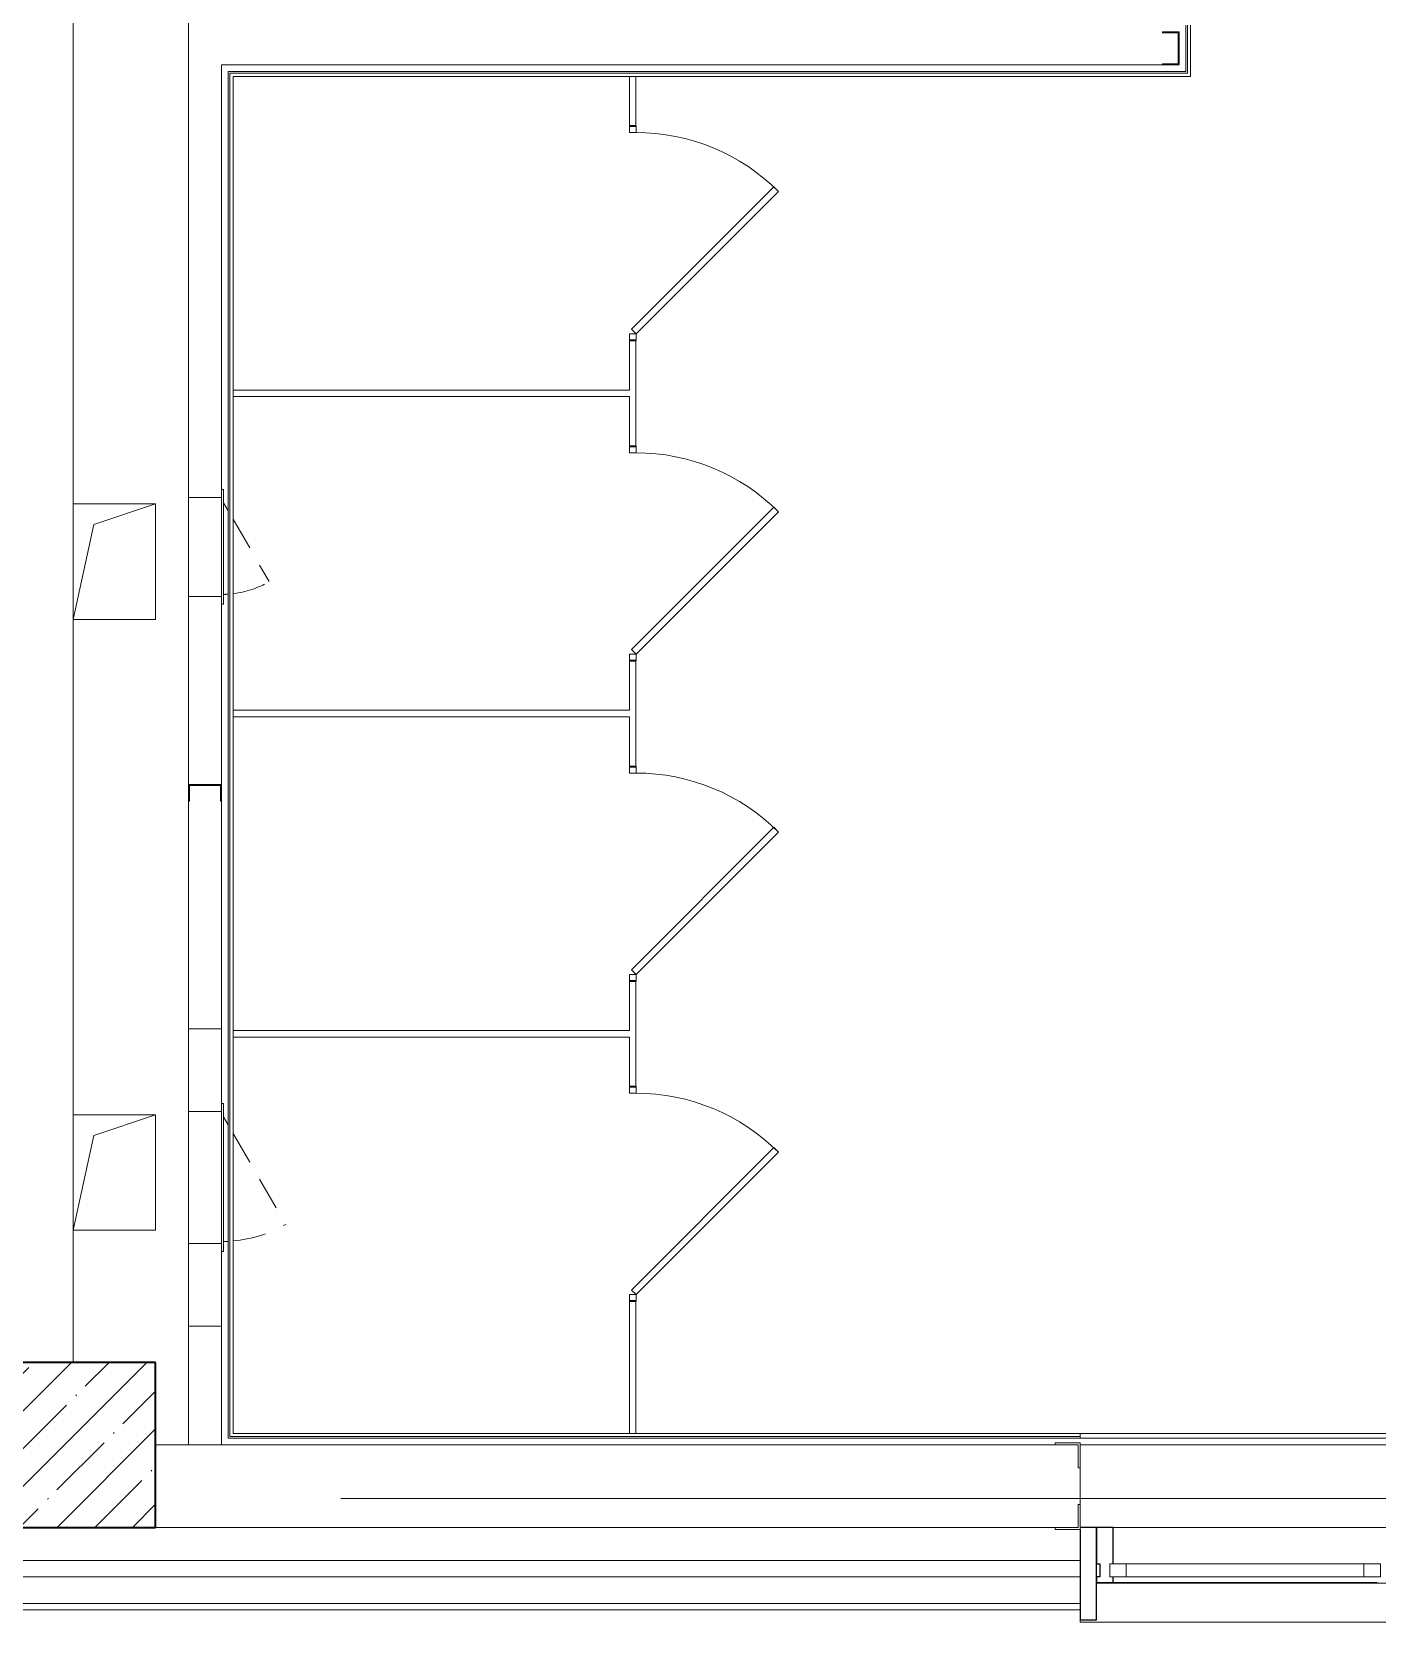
# Model space of a CAD drawing. Header units: millimetres. Extents: x 5993 to 95364, y 94667 to 143522.
# Drawn here: x 42896.3 to 43228, y 118566.6 to 118958.6 of the extents above; entities that cross this region are included whole.
import ezdxf

# ---------------------------------------------------------------- set-up
doc = ezdxf.new("R2010")
doc.units = ezdxf.units.MM
for name, pattern in [('200_ШТРИХ_ш1п0_6_', [160, 100, -60]), ('50_200_ШТРИХ_1Т_ш5_п1_п1_', [1400, 1000, -200, 0, -200]), ('Штрих короткий', [300, 150, -150])]:
    doc.linetypes.add(name, pattern=pattern)
for name, color, linetype, lineweight in [('0-2', 7, 'Continuous', 9), ('S-GRID-____-OTLN-1', 7, '50_200_ШТРИХ_1Т_ш5_п1_п1_', 9), ('Импосты витража', 7, 'Continuous', 9), ('Импосты витража-1', 7, 'Continuous', 25), ('Каркас_Импост', 7, 'Continuous', 13), ('Каркас_Импост-1', 7, 'Continuous', 9), ('Несущие колонны', 7, 'Continuous', 9), ('Несущие колонны-1', 7, 'Continuous', 35), ('Обобщенные модели', 7, 'Continuous', 9), ('Общие ребра', 7, 'Continuous', 9), ('Окна', 7, 'Continuous', 9), ('Открывание в плане-2', 7, '200_ШТРИХ_ш1п0_6_', 9), ('Открывание-1', 7, 'Continuous', 9), ('Панель-1', 7, 'Continuous', 9), ('Перемычка-1', 7, 'Штрих короткий', 9), ('Перемычка_Пунктирные линии-1', 7, '200_ШТРИХ_ш1п0_6_', 9), ('Проем', 7, 'Continuous', 35), ('Стены', 7, 'Continuous', 9), ('Стены-1', 7, 'Continuous', 13)]:
    doc.layers.add(name, color=color, linetype=linetype, lineweight=lineweight)

# ---------------------------------------------------------------- blocks, each defined once
blk = doc.blocks.new('DOR_ДУ_распашная__1Ст_Прямоугольная_ШЕР - Вн_650х2100h_Кабинки С_у-18405741-АИ2_01_План напольных покрытий и плинтусов 1го этажа _Часть 1_')
at = {"layer": 'Каркас_Импост'}
for p, q in [((-325, 10), (-305, 10)), ((-305, 10), (-305, -10)), ((305, 10), (325, 10)), ((305, -10), (305, 10)), ((-305, -10), (-325, -10)), ((325, -10), (305, -10))]:
    blk.add_line(p, q, dxfattribs=at)
at = {"layer": 'Открывание-1'}
blk.add_arc((-305, -10), 610, 315, 0, dxfattribs=at)
at = {"layer": 'Панель-1'}
for p, q in [((-305, -10), (-290.9, 4.1)), ((-290.9, 4.1), (140.5, -427.2)), ((126.3, -441.3), (-305, -10)), ((140.5, -427.2), (126.3, -441.3))]:
    blk.add_line(p, q, dxfattribs=at)
at = {"layer": 'Проем'}
for p, q in [((-325, -10), (-325, 10)), ((325, 10), (325, -10))]:
    blk.add_line(p, q, dxfattribs=at)
blk = doc.blocks.new('BSC_Колонна _Прямоугольная - 500х500-V55-АИ2_01_План напольных покрытий и плинтусов 1го этажа _Часть 1_')
at = {"layer": 'Несущие колонны'}
h = blk.add_hatch(dxfattribs=at)
h.set_pattern_fill('FP_85', color=256, style=0, pattern_type=2)
h.set_pattern_definition([(45, (-15650, -57250), (-114.04925, 114.04925), []), (45, (-15535.95, -57250), (-114.04925, 114.04925), [201.613, -40.323, 3.353, -36.97])])
h.paths.add_polyline_path([(-250, -250), (250, -250), (250, 250), (-250, 250)], flags=0)
at = {"layer": 'Несущие колонны-1'}
for p, q in [((250, 250), (-250, 250)), ((-250, 250), (-250, -250)), ((250, -250), (250, 250)), ((-250, -250), (250, -250))]:
    blk.add_line(p, q, dxfattribs=at)
blk = doc.blocks.new('Проем_Дверь_Прямоугольный - 1000х2700h_витражные проемы-25985460-АИ2_01_План напольных покрытий и плинтусов 1го этажа _Часть 1_')
at = {"layer": 'Перемычка-1'}
for p, q in [((500, 125), (-500, 125)), ((500, -125), (-500, -125))]:
    blk.add_line(p, q, dxfattribs=at)
blk = doc.blocks.new('PNS_Панель прямоугольная2 - Нр_Стекло - 40мм-26233822-АИ2_01_План напольных покрытий и плинтусов 1го этажа _Часть 1_')
at = {"layer": 'Каркас_Импост'}
for p, q in [((-410, 0), (-410, 40)), ((-410, 40), (-360, 40)), ((-360, 40), (-360, 0)), ((410, 40), (360, 40)), ((360, 40), (360, 0)), ((410, 0), (410, 40)), ((-360, 0), (-410, 0)), ((360, 0), (410, 0))]:
    blk.add_line(p, q, dxfattribs=at)
at = {"layer": 'Каркас_Импост-1'}
for p, q in [((-360, 40), (360, 40)), ((-360, 0), (360, 0))]:
    blk.add_line(p, q, dxfattribs=at)
blk = doc.blocks.new('Прямоугольный импост - Импост структурный с накладкой - 150мм-25647633-АИ2_01_План напольных покрытий и плинтусов 1го этажа _Часть 1_')
at = {"layer": 'Импосты витража-1'}
for p, q in [((-25, 0), (-25, 17)), ((-25, 17), (25, 17)), ((-15, 0), (-25, 0)), ((-15, -40), (-15, 0)), ((25, 17), (25, 0)), ((-25, -150), (-25, -40)), ((-25, -40), (-15, -40)), ((25, -40), (25, -150)), ((25, -150), (-25, -150))]:
    blk.add_line(p, q, dxfattribs=at)
blk = doc.blocks.new('Прямоугольный импост - Откос НВФ_50х280 мм-25985594-АИ2_01_План напольных покрытий и плинтусов 1го этажа _Часть 1_')
at = {"layer": 'Импосты витража-1'}
for p, q in [((0, 130), (-50, 130)), ((-50, 130), (-50, -150)), ((0, -144), (0, 130)), ((-50, -150), (0, -150))]:
    blk.add_line(p, q, dxfattribs=at)
blk = doc.blocks.new('Прямоугольный импост - Импост структурный с накладкой - 150мм-25656008-АИ2_01_План напольных покрытий и плинтусов 1го этажа _Часть 1_')
at = {"layer": 'Импосты витража'}
for p, q in [((18800, 57000), (19600, 57000)), ((18800, 56833), (19600, 56833))]:
    blk.add_line(p, q, dxfattribs=at)
blk = doc.blocks.new('Фахверк_СКБ_Уголок - 250_2700-27497298-АИ2_01_План напольных покрытий и плинтусов 1го этажа _Часть 1_')
at = {"layer": 'Обобщенные модели'}
for p, q in [((200, 181), (125, 181)), ((125, 181), (125, 106)), ((131, 106), (131, 175)), ((131, 175), (200, 175)), ((200, 175), (200, 181)), ((125, 106), (131, 106)), ((131, -6), (125, -6)), ((125, -6), (125, -81)), ((131, -75), (131, -6)), ((125, -81), (200, -81)), ((200, -75), (131, -75)), ((200, -81), (200, -75))]:
    blk.add_line(p, q, dxfattribs=at)
blk = doc.blocks.new('154_Фахверк_СКБ_Швеллер - Тип_100_4010-27789772-АИ2_01_План напольных покрытий и плинтусов 1го этажа _Часть 1_')
at = {"layer": 'Обобщенные модели'}
for p, q in [((175, 50), (125, 50)), ((125, 50), (125, -50)), ((175, 47), (175, 50)), ((128, 47), (175, 47)), ((128, -47), (128, 47)), ((175, -47), (128, -47)), ((175, -50), (175, -47)), ((125, -50), (175, -50))]:
    blk.add_line(p, q, dxfattribs=at)
blk = doc.blocks.new('AR_Отверстие Ниша - Лючок-32402355-АИ2_01_План напольных покрытий и плинтусов 1го этажа _Часть 1_')
at = {"layer": 'Окна'}
for p, q in [((-150, 50), (150, 50)), ((-150, -50), (-150, 50)), ((150, 50), (150, -50)), ((150, -50), (-150, -50))]:
    blk.add_line(p, q, dxfattribs=at)
blk = doc.blocks.new('Л_Общий_Лючок - Лючок-29759562-АИ2_01_План напольных покрытий и плинтусов 1го этажа _Часть 1_')
at = {"layer": 'Окна'}
for p, q in [((-24, 0), (-24, -6)), ((0, 0), (-24, 0)), ((324, 0), (300, 0)), ((324, 0), (324, -6)), ((-24, -6), (324, -6))]:
    blk.add_line(p, q, dxfattribs=at)
at = {"layer": 'Открывание в плане-2'}
for p, q in [((233.4, -35), (44.6, -144)), ((283.6, -6), (259.4, -20))]:
    blk.add_line(p, q, dxfattribs=at)
for start, end in [(181.1997, 183.9991), (186.9985, 210)]:
    blk.add_arc((294, 0), 288, start, end, dxfattribs=at)
blk = doc.blocks.new('AR_Отверстие Ниша - Лючок-32401394-АИ2_01_План напольных покрытий и плинтусов 1го этажа _Часть 1_')
at = {"layer": 'Окна'}
for p, q in [((-200, 50), (200, 50)), ((-200, -50), (-200, 50)), ((200, 50), (200, -50)), ((200, -50), (-200, -50))]:
    blk.add_line(p, q, dxfattribs=at)
blk = doc.blocks.new('Л_Общий_Лючок - Лючок-V205-АИ2_01_План напольных покрытий и плинтусов 1го этажа _Часть 1_')
at = {"layer": 'Окна'}
for p, q in [((-24, 0), (-24, -6)), ((0, 0), (-24, 0)), ((424, 0), (400, 0)), ((424, 0), (424, -6)), ((-24, -6), (424, -6))]:
    blk.add_line(p, q, dxfattribs=at)
at = {"layer": 'Открывание в плане-2'}
for p, q in [((333.4, -35), (58, -194)), ((383.6, -6), (359.4, -20))]:
    blk.add_line(p, q, dxfattribs=at)
for start, end in [(180.8905, 182.9684), (185.1948, 210)]:
    blk.add_arc((394, 0), 388, start, end, dxfattribs=at)
blk = doc.blocks.new('АР_Перемычка1 - АР_Перемычка 2-29726355-АИ2_01_План напольных покрытий и плинтусов 1го этажа _Часть 1_')
at = {"layer": 'Перемычка_Пунктирные линии-1'}
for p, q in [((-250, 50), (0, 50)), ((-250, 50), (-250, -50)), ((400, 50), (650, 50)), ((650, -50), (650, 50)), ((-250, -50), (0, -50)), ((400, -50), (650, -50))]:
    blk.add_line(p, q, dxfattribs=at)
blk = doc.blocks.new('AR_Отверстие прямоугольное _в плите_ - AR_Отверстие прямоугольное _в плите_-V218-АИ2_01_План напольных покрытий и плинтусов 1го этажа _Часть 1_')
at = {"layer": 'Обобщенные модели'}
for p, q in [((125, 175), (-125, 175)), ((-62.5, 112.5), (125, 175)), ((125, -175), (125, 175)), ((-125, -175), (-62.5, 112.5)), ((-125, -175), (125, -175))]:
    blk.add_line(p, q, dxfattribs=at)
blk = doc.blocks.new('Отлив_СКБ - Отлив витража_120_НВФ-31885283-АИ2_01_План напольных покрытий и плинтусов 1го этажа _Часть 1_')
at = {"layer": 'Окна'}
for p, q in [((950, -2), (50, -2)), ((0, -120), (0, -113)), ((0, -120), (1000, -120)), ((1000, -113), (1000, -120))]:
    blk.add_line(p, q, dxfattribs=at)

msp = doc.modelspace()

# ---------------------------------------------------------------- linework, layer by layer
at = {"layer": 'S-GRID-____-OTLN-1', "color": 251, "ltscale": 0.6, "true_color": 0x636466}
msp.add_line((50293.31, 118597.07), (41443.97, 118597.07), dxfattribs=at)
at = {"layer": 'Общие ребра'}
for p, q in [((43181.22, 118948.87), (43181.22, 118960.27)), ((43181.22, 118948.46), (42945.17, 118948.46)), ((42945.17, 118947.65), (42945.17, 118948.46)), ((42945.17, 118612.3), (42945.17, 118947.65)), ((43181.22, 118948.87), (43181.22, 118948.46)), ((42935, 118610.27), (42943.14, 118610.27)), ((42945.17, 118612.3), (42945.99, 118612.3)), ((42945.99, 118612.3), (42945.17, 118612.3)), ((43154.77, 118612.3), (42945.99, 118612.3)), ((42926.86, 118589.92), (43148.66, 118589.92)), ((43148.66, 118589.92), (42926.86, 118589.92)), ((43154.77, 118581.78), (42609.42, 118581.78)), ((43154.77, 118577.71), (42609.42, 118577.71)), ((42609.42, 118571.2), (43154.77, 118571.2)), ((43154.77, 118571.2), (42609.42, 118571.2))]:
    msp.add_line(p, q, dxfattribs=at)
at = {"layer": 'Стены'}
for p, q in [((43154.77, 118613.11), (43236.16, 118613.11)), ((43236.16, 118611.89), (43154.77, 118611.89)), ((43154.77, 118610.27), (43236.16, 118610.27))]:
    msp.add_line(p, q, dxfattribs=at)
at = {"layer": 'Стены-1'}
for p, q in [((42906.51, 118630.61), (42906.51, 119241.08)), ((42935, 119037.59), (42935, 118843.87)), ((43180.81, 118960.27), (43180.81, 118948.87)), ((43182.03, 118948.87), (43182.03, 118960.27)), ((42943.14, 118845.82), (42943.14, 118950.5)), ((42943.14, 118950.5), (43175.12, 118950.5)), ((43180.81, 118948.87), (42944.77, 118948.87)), ((42944.77, 118948.87), (42944.77, 118948.46)), ((42944.77, 118948.46), (42944.77, 118947.65)), ((42944.77, 118947.65), (42944.77, 118611.89)), ((42945.99, 118947.65), (43182.03, 118947.65)), ((42945.99, 118613.11), (42945.99, 118947.65)), ((43045.29, 118947.65), (43043.66, 118947.65)), ((43043.66, 118947.65), (43043.66, 118935.44)), ((43045.29, 118935.44), (43045.29, 118947.65)), ((43182.03, 118948.46), (43182.03, 118948.87)), ((43182.03, 118947.65), (43182.03, 118948.46)), ((43043.66, 118882.53), (43043.66, 118870.32)), ((43045.29, 118856.49), (43045.29, 118882.53)), ((43043.66, 118870.32), (42945.99, 118870.32)), ((42945.99, 118870.32), (42945.99, 118868.7)), ((42945.99, 118868.7), (43043.66, 118868.7)), ((43043.66, 118868.7), (43043.66, 118856.49)), ((42935, 118819.45), (42935, 118773.06)), ((42943.14, 118773.06), (42943.14, 118817.5)), ((43043.66, 118803.58), (43043.66, 118791.37)), ((43045.29, 118777.53), (43045.29, 118803.58)), ((43043.66, 118791.37), (42945.99, 118791.37)), ((42945.99, 118791.37), (42945.99, 118789.74)), ((42945.99, 118789.74), (43043.66, 118789.74)), ((43043.66, 118789.74), (43043.66, 118777.53)), ((42935, 118768.99), (42935, 118692.47)), ((42943.14, 118694.43), (42943.14, 118768.99)), ((43043.66, 118724.63), (43043.66, 118712.42)), ((43045.29, 118698.58), (43045.29, 118724.63)), ((43043.66, 118712.42), (42945.99, 118712.42)), ((42945.99, 118712.42), (42945.99, 118710.79)), ((42945.99, 118710.79), (43043.66, 118710.79)), ((43043.66, 118710.79), (43043.66, 118698.58)), ((42935, 118659.92), (42935, 118610.27)), ((42943.14, 118610.27), (42943.14, 118657.96)), ((43043.66, 118645.67), (43043.66, 118613.11)), ((43045.29, 118613.11), (43045.29, 118645.67)), ((43154.77, 118613.11), (42945.99, 118613.11)), ((43043.66, 118613.11), (43045.29, 118613.11)), ((43154.77, 118611.89), (43154.77, 118613.11)), ((42935, 118610.27), (42926.86, 118610.27)), ((43148.66, 118610.27), (42943.14, 118610.27)), ((42944.77, 118611.89), (42945.17, 118611.89)), ((42945.17, 118611.89), (42945.99, 118611.89)), ((42945.99, 118611.89), (43154.77, 118611.89)), ((43154.77, 118595.53), (43154.77, 118604.65)), ((43154.77, 118571.2), (43154.77, 118589.43)), ((42609.42, 118569.57), (43154.77, 118569.57)), ((43154.77, 118569.57), (43154.77, 118571.2))]:
    msp.add_line(p, q, dxfattribs=at)

# ---------------------------------------------------------------- block references
at = {"layer": '0-2', "xscale": 0.08139549610658335, "yscale": 0.08139549610658335, "zscale": 0.08139549610658335}
for name, p, rotation in [('154_Фахверк_СКБ_Швеллер - Тип_100_4010-27789772-АИ2_01_План напольных покрытий и плинтусов 1го этажа _Часть 1_', (43189.36, 118954.57), 180), ('DOR_ДУ_распашная__1Ст_Прямоугольная_ШЕР - Вн_650х2100h_Кабинки С_у-18405741-АИ2_01_План напольных покрытий и плинтусов 1го этажа _Часть 1_', (43044.48, 118908.99), 90.00000000000007), ('DOR_ДУ_распашная__1Ст_Прямоугольная_ШЕР - Вн_650х2100h_Кабинки С_у-18405741-АИ2_01_План напольных покрытий и плинтусов 1го этажа _Часть 1_', (43044.48, 118830.03), 90.00000000000007), ('Л_Общий_Лючок - Лючок-29759562-АИ2_01_План напольных покрытий и плинтусов 1го этажа _Часть 1_', (42943.14, 118819.45), 90.0000000000001), ('AR_Отверстие Ниша - Лючок-32402355-АИ2_01_План напольных покрытий и плинтусов 1го этажа _Часть 1_', (42939.07, 118831.66), 270.0000000000001), ('DOR_ДУ_распашная__1Ст_Прямоугольная_ШЕР - Вн_650х2100h_Кабинки С_у-18405741-АИ2_01_План напольных покрытий и плинтусов 1го этажа _Часть 1_', (43044.48, 118751.08), 90.00000000000007), ('154_Фахверк_СКБ_Швеллер - Тип_100_4010-27789772-АИ2_01_План напольных покрытий и плинтусов 1го этажа _Часть 1_', (42939.07, 118783.23), 270.0000000000001), ('АР_Перемычка1 - АР_Перемычка 2-29726355-АИ2_01_План напольных покрытий и плинтусов 1го этажа _Часть 1_', (42939.07, 118692.47), 270.0000000000001), ('DOR_ДУ_распашная__1Ст_Прямоугольная_ШЕР - Вн_650х2100h_Кабинки С_у-18405741-АИ2_01_План напольных покрытий и плинтусов 1го этажа _Часть 1_', (43044.48, 118672.13), 90.00000000000007), ('AR_Отверстие Ниша - Лючок-32401394-АИ2_01_План напольных покрытий и плинтусов 1го этажа _Часть 1_', (42939.07, 118676.2), 270.0000000000001), ('Л_Общий_Лючок - Лючок-V205-АИ2_01_План напольных покрытий и плинтусов 1го этажа _Часть 1_', (42943.14, 118659.92), 90.0000000000001), ('Фахверк_СКБ_Уголок - 250_2700-27497298-АИ2_01_План напольных покрытий и плинтусов 1го этажа _Часть 1_', (43164.94, 118604.16), 180), ('Прямоугольный импост - Откос НВФ_50х280 мм-25985594-АИ2_01_План напольных покрытий и плинтусов 1го этажа _Часть 1_', (43154.77, 118577.71), 180)]:
    msp.add_blockref(name, p, dxfattribs=dict(at, rotation=rotation))
for name, p in [('AR_Отверстие прямоугольное _в плите_ - AR_Отверстие прямоугольное _в плите_-V218-АИ2_01_План напольных покрытий и плинтусов 1го этажа _Часть 1_', (42916.68, 118828)), ('AR_Отверстие прямоугольное _в плите_ - AR_Отверстие прямоугольное _в плите_-V218-АИ2_01_План напольных покрытий и плинтусов 1го этажа _Часть 1_', (42916.68, 118677.42)), ('BSC_Колонна _Прямоугольная - 500х500-V55-АИ2_01_План напольных покрытий и плинтусов 1го этажа _Часть 1_', (42906.51, 118610.27)), ('Проем_Дверь_Прямоугольный - 1000х2700h_витражные проемы-25985460-АИ2_01_План напольных покрытий и плинтусов 1го этажа _Часть 1_', (43195.46, 118600.09)), ('Прямоугольный импост - Импост структурный с накладкой - 150мм-25656008-АИ2_01_План напольных покрытий и плинтусов 1го этажа _Часть 1_', (41632.67, 113950.37)), ('PNS_Панель прямоугольная2 - Нр_Стекло - 40мм-26233822-АИ2_01_План напольных покрытий и плинтусов 1го этажа _Часть 1_', (43195.46, 118577.71)), ('Отлив_СКБ - Отлив витража_120_НВФ-31885283-АИ2_01_План напольных покрытий и плинтусов 1го этажа _Часть 1_', (43154.77, 118576.32))]:
    msp.add_blockref(name, p, dxfattribs=at)
at = {"layer": '0-2', "extrusion": (0, 0, -1), "xscale": 0.08139549610658335, "yscale": 0.08139549610658335, "zscale": 0.08139549610658335, "rotation": 180}
msp.add_blockref('Прямоугольный импост - Импост структурный с накладкой - 150мм-25647633-АИ2_01_План напольных покрытий и плинтусов 1го этажа _Часть 1_', (-43160.87, 118577.71), dxfattribs=at)

doc.saveas('drawing.dxf')
